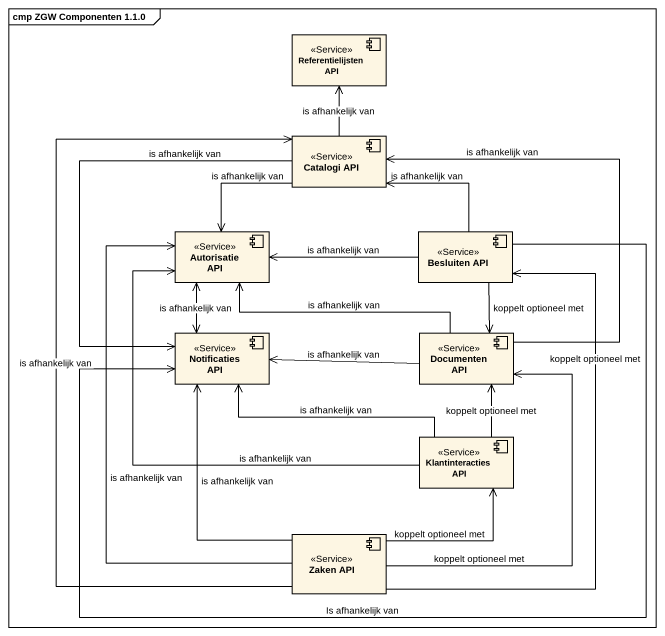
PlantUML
@startuml
mainframe cmp ZGW Componenten 1.1.0
component "Referentielijsten API" as Referentielijsten_API <<Service>>
component "Catalogi API" as Catalogi_API <<Service>>
component "Autorisatie API" as Autorisatie_API <<Service>>
component "Besluiten API" as Besluiten_API <<Service>>
component "Notificaties API" as Notificaties_API <<Service>>
component "Documenten API" as Documenten_API <<Service>>
component "Klantinteracties API" as Klantinteracties_API <<Service>>
component "Zaken API" as Zaken_API <<Service>>
Catalogi_API -up-> Referentielijsten_API : is afhankelijk van
Catalogi_API --> Autorisatie_API : is afhankelijk van
Catalogi_API --> Notificaties_API : is afhankelijk van
Besluiten_API -up-> Catalogi_API : is afhankelijk van
Besluiten_API -left-> Autorisatie_API : is afhankelijk van
Besluiten_API -left-> Notificaties_API : Is afhankelijk van
Besluiten_API --> Documenten_API : koppelt optioneel met
Notificaties_API <-up-> Autorisatie_API : is afhankelijk van
Documenten_API -up-> Catalogi_API : is afhankelijk van
Documenten_API -left-> Autorisatie_API : is afhankelijk van
Documenten_API -left-> Notificaties_API : is afhankelijk van
Klantinteracties_API -up-> Autorisatie_API : is afhankelijk van
Klantinteracties_API -left-> Notificaties_API : is afhankelijk van
Klantinteracties_API -up-> Documenten_API : koppelt optioneel met
Zaken_API -up-> Catalogi_API : is afhankelijk van
Zaken_API -up-> Autorisatie_API : is afhankelijk van
Zaken_API -up-> Besluiten_API : koppelt optioneel met
Zaken_API -up-> Notificaties_API : is afhankelijk van
Zaken_API -up-> Documenten_API : koppelt optioneel met
Zaken_API -up-> Klantinteracties_API : koppelt optioneel met
@enduml
